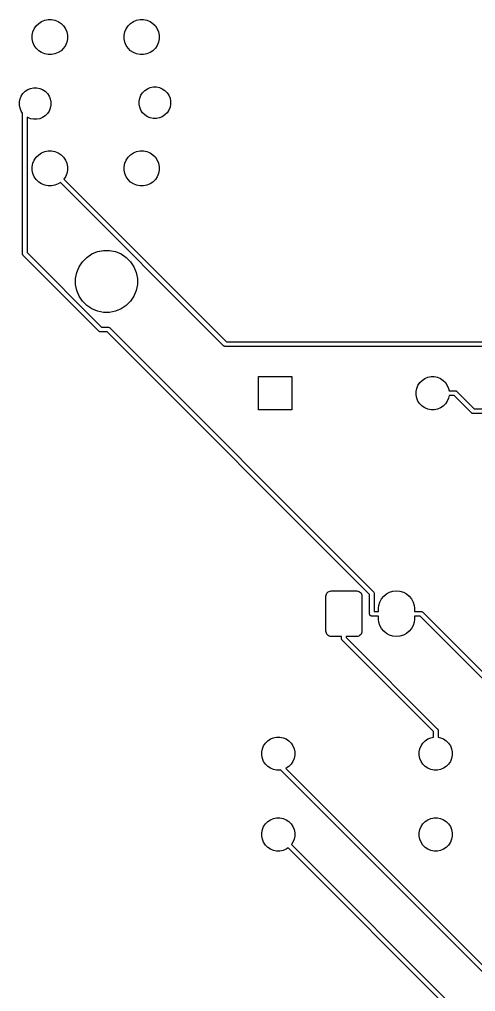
# Model space of a CAD drawing. Extents: x 68.9 to 167.8, y -146.3 to -49.
# Drawn here: x 68.92 to 90.99, y -102.65 to -55.66 of the extents above; entities that cross this region are included whole.
import ezdxf

# ---------------------------------------------------------------- set-up
doc = ezdxf.new("R2010")
doc.units = 0
doc.layers.add('BLACK', color=7, linetype='CONTINUOUS')

msp = doc.modelspace()

# ---------------------------------------------------------------- linework, layer by layer
at = {"layer": 'BLACK', "linetype": 'CONTINUOUS'}
for p, q in [((69.7298, -55.9732), (69.8482, -55.8548)), ((69.8482, -55.8548), (69.9874, -55.7617)), ((69.9874, -55.7617), (70.1421, -55.6977)), ((70.1421, -55.6977), (70.3063, -55.665)), ((70.3063, -55.665), (70.4737, -55.665)), ((70.4737, -55.665), (70.6379, -55.6977)), ((70.6379, -55.6977), (70.7926, -55.7617)), ((70.7926, -55.7617), (70.9318, -55.8548)), ((70.9318, -55.8548), (71.0502, -55.9732)), ((74.1748, -55.9732), (74.2932, -55.8548)), ((74.2932, -55.8548), (74.4324, -55.7617)), ((74.4324, -55.7617), (74.5871, -55.6977)), ((74.5871, -55.6977), (74.7513, -55.665)), ((74.7513, -55.665), (74.9187, -55.665)), ((74.9187, -55.665), (75.0829, -55.6977)), ((75.0829, -55.6977), (75.2376, -55.7617)), ((75.2376, -55.7617), (75.3768, -55.8548)), ((75.3768, -55.8548), (75.4952, -55.9732)), ((69.54, -56.4313), (69.5727, -56.2671)), ((69.5727, -56.2671), (69.6367, -56.1124)), ((69.6367, -56.1124), (69.7298, -55.9732)), ((71.0502, -55.9732), (71.1433, -56.1124)), ((71.1433, -56.1124), (71.2073, -56.2671)), ((71.2073, -56.2671), (71.24, -56.4313)), ((73.985, -56.4313), (74.0177, -56.2671)), ((74.0177, -56.2671), (74.0817, -56.1124)), ((74.0817, -56.1124), (74.1748, -55.9732)), ((75.4952, -55.9732), (75.5883, -56.1124)), ((75.5883, -56.1124), (75.6523, -56.2671)), ((75.6523, -56.2671), (75.685, -56.4313)), ((69.54, -56.5987), (69.54, -56.4313)), ((69.5727, -56.7629), (69.54, -56.5987)), ((69.6367, -56.9176), (69.5727, -56.7629)), ((71.2073, -56.7629), (71.1433, -56.9176)), ((71.24, -56.5987), (71.2073, -56.7629)), ((71.24, -56.4313), (71.24, -56.5987)), ((73.985, -56.5987), (73.985, -56.4313)), ((74.0177, -56.7629), (73.985, -56.5987)), ((74.0817, -56.9176), (74.0177, -56.7629)), ((75.6523, -56.7629), (75.5883, -56.9176)), ((75.685, -56.5987), (75.6523, -56.7629)), ((75.685, -56.4313), (75.685, -56.5987)), ((69.7298, -57.0568), (69.6367, -56.9176)), ((69.8482, -57.1752), (69.7298, -57.0568)), ((69.9874, -57.2683), (69.8482, -57.1752)), ((70.1421, -57.3323), (69.9874, -57.2683)), ((70.7926, -57.2683), (70.6379, -57.3323)), ((70.9318, -57.1752), (70.7926, -57.2683)), ((71.0502, -57.0568), (70.9318, -57.1752)), ((71.1433, -56.9176), (71.0502, -57.0568)), ((74.1748, -57.0568), (74.0817, -56.9176)), ((74.2932, -57.1752), (74.1748, -57.0568)), ((74.4324, -57.2683), (74.2932, -57.1752)), ((74.5871, -57.3323), (74.4324, -57.2683)), ((75.2376, -57.2683), (75.0829, -57.3323)), ((75.3768, -57.1752), (75.2376, -57.2683)), ((75.4952, -57.0568), (75.3768, -57.1752)), ((75.5883, -56.9176), (75.4952, -57.0568)), ((70.3063, -57.365), (70.1421, -57.3323)), ((70.4737, -57.365), (70.3063, -57.365)), ((70.6379, -57.3323), (70.4737, -57.365)), ((74.7513, -57.365), (74.5871, -57.3323)), ((74.9187, -57.365), (74.7513, -57.365)), ((75.0829, -57.3323), (74.9187, -57.365)), ((69.0871, -59.2443), (69.1933, -59.1381)), ((69.1933, -59.1381), (69.3181, -59.0547)), ((69.3181, -59.0547), (69.4567, -58.9973)), ((69.4567, -58.9973), (69.6039, -58.968)), ((69.6039, -58.968), (69.754, -58.968)), ((69.754, -58.968), (69.9013, -58.9973)), ((69.9013, -58.9973), (70.0399, -59.0547)), ((70.0399, -59.0547), (70.1647, -59.1381)), ((70.1647, -59.1381), (70.2709, -59.2443)), ((74.8781, -59.2043), (74.9843, -59.0981)), ((74.9843, -59.0981), (75.1091, -59.0147)), ((75.1091, -59.0147), (75.2477, -58.9573)), ((75.2477, -58.9573), (75.3949, -58.928)), ((75.3949, -58.928), (75.5451, -58.928)), ((75.5451, -58.928), (75.6923, -58.9573)), ((75.6923, -58.9573), (75.8309, -59.0147)), ((75.8309, -59.0147), (75.9557, -59.0981)), ((75.9557, -59.0981), (76.0619, -59.2043)), ((68.917, -59.6549), (68.9463, -59.5077)), ((68.917, -59.805), (68.917, -59.6549)), ((68.9463, -59.5077), (69.0037, -59.3691)), ((69.0037, -59.3691), (69.0871, -59.2443)), ((70.2709, -59.2443), (70.3543, -59.3691)), ((70.3543, -59.3691), (70.4117, -59.5077)), ((70.4117, -59.5077), (70.441, -59.6549)), ((70.441, -59.6549), (70.441, -59.805)), ((74.708, -59.615), (74.7373, -59.4677)), ((74.708, -59.765), (74.708, -59.615)), ((74.7373, -59.4677), (74.7947, -59.3291)), ((74.7947, -59.3291), (74.8781, -59.2043)), ((76.0619, -59.2043), (76.1453, -59.3291)), ((76.1453, -59.3291), (76.2027, -59.4677)), ((76.2027, -59.4677), (76.232, -59.615)), ((76.232, -59.615), (76.232, -59.765)), ((68.9463, -59.9523), (68.917, -59.805)), ((69.0037, -60.0909), (68.9463, -59.9523)), ((69.0696, -60.1895), (69.0037, -60.0909)), ((70.3543, -60.0909), (70.2709, -60.2157)), ((70.4117, -59.9523), (70.3543, -60.0909)), ((70.441, -59.805), (70.4117, -59.9523)), ((74.7373, -59.9123), (74.708, -59.765)), ((74.7947, -60.0509), (74.7373, -59.9123)), ((74.8781, -60.1757), (74.7947, -60.0509)), ((76.1453, -60.0509), (76.0619, -60.1757)), ((76.2027, -59.9123), (76.1453, -60.0509)), ((76.232, -59.765), (76.2027, -59.9123)), ((69.0608, -60.2333), (69.0631, -60.2109)), ((69.0614, -60.2389), (69.0608, -60.2333)), ((69.0614, -66.9781), (69.0614, -60.2389)), ((69.0631, -60.2109), (69.0696, -60.1895)), ((69.3181, -60.4053), (69.29, -60.3865)), ((69.29, -60.3865), (69.29, -66.9364)), ((69.4567, -60.4627), (69.3181, -60.4053)), ((69.6039, -60.492), (69.4567, -60.4627)), ((69.754, -60.492), (69.6039, -60.492)), ((69.9013, -60.4627), (69.754, -60.492)), ((70.0399, -60.4053), (69.9013, -60.4627)), ((70.1647, -60.3219), (70.0399, -60.4053)), ((70.2709, -60.2157), (70.1647, -60.3219)), ((74.9843, -60.2819), (74.8781, -60.1757)), ((75.1091, -60.3653), (74.9843, -60.2819)), ((75.2477, -60.4227), (75.1091, -60.3653)), ((75.3949, -60.452), (75.2477, -60.4227)), ((75.5451, -60.452), (75.3949, -60.452)), ((75.6923, -60.4227), (75.5451, -60.452)), ((75.8309, -60.3653), (75.6923, -60.4227)), ((75.9557, -60.2819), (75.8309, -60.3653)), ((76.0619, -60.1757), (75.9557, -60.2819)), ((70.1421, -62.0477), (70.3063, -62.015)), ((70.3063, -62.015), (70.4737, -62.015)), ((70.4737, -62.015), (70.6379, -62.0477)), ((74.5871, -62.0477), (74.7513, -62.015)), ((74.7513, -62.015), (74.9187, -62.015)), ((74.9187, -62.015), (75.0829, -62.0477)), ((69.5727, -62.6171), (69.6367, -62.4624)), ((69.6367, -62.4624), (69.7298, -62.3232)), ((69.7298, -62.3232), (69.8482, -62.2048)), ((69.8482, -62.2048), (69.9874, -62.1117)), ((69.9874, -62.1117), (70.1421, -62.0477)), ((70.6379, -62.0477), (70.7926, -62.1117)), ((70.7926, -62.1117), (70.9318, -62.2048)), ((70.9318, -62.2048), (71.0502, -62.3232)), ((71.0502, -62.3232), (71.1433, -62.4624)), ((71.1433, -62.4624), (71.2073, -62.6171)), ((74.0177, -62.6171), (74.0817, -62.4624)), ((74.0817, -62.4624), (74.1748, -62.3232)), ((74.1748, -62.3232), (74.2932, -62.2048)), ((74.2932, -62.2048), (74.4324, -62.1117)), ((74.4324, -62.1117), (74.5871, -62.0477)), ((75.0829, -62.0477), (75.2376, -62.1117)), ((75.2376, -62.1117), (75.3768, -62.2048)), ((75.3768, -62.2048), (75.4952, -62.3232)), ((75.4952, -62.3232), (75.5883, -62.4624)), ((75.5883, -62.4624), (75.6523, -62.6171)), ((69.54, -62.7813), (69.5727, -62.6171)), ((69.54, -62.9487), (69.54, -62.7813)), ((69.5727, -63.1129), (69.54, -62.9487)), ((71.2073, -62.6171), (71.24, -62.7813)), ((71.24, -62.9487), (71.2073, -63.1129)), ((71.24, -62.7813), (71.24, -62.9487)), ((73.985, -62.7813), (74.0177, -62.6171)), ((73.985, -62.9487), (73.985, -62.7813)), ((74.0177, -63.1129), (73.985, -62.9487)), ((75.6523, -62.6171), (75.685, -62.7813)), ((75.685, -62.9487), (75.6523, -63.1129)), ((75.685, -62.7813), (75.685, -62.9487)), ((69.6367, -63.2676), (69.5727, -63.1129)), ((69.7298, -63.4068), (69.6367, -63.2676)), ((69.8482, -63.5252), (69.7298, -63.4068)), ((71.1433, -63.2676), (71.0676, -63.3809)), ((71.0676, -63.3809), (78.9284, -71.2418)), ((71.2073, -63.1129), (71.1433, -63.2676)), ((74.0817, -63.2676), (74.0177, -63.1129)), ((74.1748, -63.4068), (74.0817, -63.2676)), ((74.2932, -63.5252), (74.1748, -63.4068)), ((75.4952, -63.4068), (75.3768, -63.5252)), ((75.5883, -63.2676), (75.4952, -63.4068)), ((75.6523, -63.1129), (75.5883, -63.2676)), ((69.9874, -63.6183), (69.8482, -63.5252)), ((70.1421, -63.6823), (69.9874, -63.6183)), ((70.3063, -63.715), (70.1421, -63.6823)), ((70.4737, -63.715), (70.3063, -63.715)), ((70.6379, -63.6823), (70.4737, -63.715)), ((70.7926, -63.6183), (70.6379, -63.6823)), ((70.9059, -63.5426), (70.7926, -63.6183)), ((78.7963, -71.433), (70.9059, -63.5426)), ((74.4324, -63.6183), (74.2932, -63.5252)), ((74.5871, -63.6823), (74.4324, -63.6183)), ((74.7513, -63.715), (74.5871, -63.6823)), ((74.9187, -63.715), (74.7513, -63.715)), ((75.0829, -63.6823), (74.9187, -63.715)), ((75.2376, -63.6183), (75.0829, -63.6823)), ((75.3768, -63.5252), (75.2376, -63.6183)), ((69.0608, -66.9837), (69.0614, -66.9781)), ((69.0614, -66.9893), (69.0608, -66.9837)), ((69.0631, -67.0061), (69.0614, -66.9893)), ((69.0614, -66.9893), (69.0614, -66.9893)), ((69.0696, -67.0277), (69.0631, -67.0061)), ((69.0802, -67.0475), (69.0696, -67.0277)), ((69.0945, -67.0649), (69.0802, -67.0475)), ((69.0988, -67.0685), (69.0945, -67.0649)), ((72.763, -70.7327), (69.0988, -67.0685)), ((69.29, -66.9364), (72.8951, -70.5415)), ((71.9649, -67.3738), (72.1738, -67.1649)), ((72.1738, -67.1649), (72.4195, -67.0007)), ((72.4195, -67.0007), (72.6925, -66.8876)), ((72.6925, -66.8876), (72.9823, -66.83)), ((72.9823, -66.83), (73.2777, -66.83)), ((73.2777, -66.83), (73.5675, -66.8876)), ((73.5675, -66.8876), (73.8405, -67.0007)), ((73.8405, -67.0007), (74.0862, -67.1649)), ((74.0862, -67.1649), (74.2951, -67.3738)), ((71.6876, -67.8925), (71.8007, -67.6195)), ((71.8007, -67.6195), (71.9649, -67.3738)), ((74.2951, -67.3738), (74.4593, -67.6195)), ((74.4593, -67.6195), (74.5724, -67.8925)), ((71.63, -68.1823), (71.6876, -67.8925)), ((74.5724, -67.8925), (74.63, -68.1823)), ((71.63, -68.4777), (71.63, -68.1823)), ((71.6876, -68.7675), (71.63, -68.4777)), ((74.63, -68.4777), (74.5724, -68.7675)), ((74.63, -68.1823), (74.63, -68.4777)), ((71.8007, -69.0405), (71.6876, -68.7675)), ((71.9649, -69.2862), (71.8007, -69.0405)), ((74.4593, -69.0405), (74.2951, -69.2862)), ((74.5724, -68.7675), (74.4593, -69.0405)), ((72.1738, -69.4951), (71.9649, -69.2862)), ((72.4195, -69.6593), (72.1738, -69.4951)), ((74.0862, -69.4951), (73.8405, -69.6593)), ((74.2951, -69.2862), (74.0862, -69.4951)), ((72.6925, -69.7724), (72.4195, -69.6593)), ((72.9823, -69.83), (72.6925, -69.7724)), ((73.2777, -69.83), (72.9823, -69.83)), ((73.5675, -69.7724), (73.2777, -69.83)), ((73.8405, -69.6593), (73.5675, -69.7724)), ((72.7666, -70.737), (72.763, -70.7327)), ((72.7709, -70.7406), (72.7666, -70.737)), ((72.784, -70.7513), (72.7709, -70.7406)), ((72.7709, -70.7406), (72.7709, -70.7406)), ((72.8038, -70.7619), (72.784, -70.7513)), ((72.8254, -70.7684), (72.8038, -70.7619)), ((72.8422, -70.7701), (72.8254, -70.7684)), ((72.8478, -70.7707), (72.8422, -70.7701)), ((72.8422, -70.7701), (72.8422, -70.7701)), ((72.8534, -70.7701), (72.8478, -70.7707)), ((73.1617, -70.7701), (72.8534, -70.7701)), ((72.8951, -70.5415), (73.2034, -70.5415)), ((85.8579, -83.4663), (73.1617, -70.7701)), ((73.2034, -70.5415), (73.209, -70.5409)), ((73.209, -70.5409), (73.2146, -70.5415)), ((73.2146, -70.5415), (73.2146, -70.5415)), ((73.2146, -70.5415), (73.2314, -70.5432)), ((73.2314, -70.5432), (73.253, -70.5497)), ((73.253, -70.5497), (73.2728, -70.5603)), ((73.2728, -70.5603), (73.2902, -70.5746)), ((73.2902, -70.5746), (73.2938, -70.5789)), ((73.2938, -70.5789), (86.0491, -83.3342)), ((78.9284, -71.2418), (104.944, -71.2418)), ((78.7999, -71.4373), (78.7963, -71.433)), ((78.8042, -71.4409), (78.7999, -71.4373)), ((78.8173, -71.4516), (78.8042, -71.4409)), ((78.8042, -71.4409), (78.8042, -71.4409)), ((78.8371, -71.4622), (78.8173, -71.4516)), ((78.8486, -71.4657), (78.8371, -71.4622)), ((78.8587, -71.4687), (78.8486, -71.4657)), ((78.8755, -71.4704), (78.8587, -71.4687)), ((78.8811, -71.471), (78.8755, -71.4704)), ((78.8755, -71.4704), (78.8755, -71.4704)), ((78.8867, -71.4704), (78.8811, -71.471)), ((104.902, -71.4704), (78.8867, -71.4704)), ((80.49, -74.53), (80.49, -72.93)), ((80.49, -72.93), (82.09, -72.93)), ((82.09, -72.93), (82.09, -74.53)), ((88.201, -73.3511), (88.2886, -73.22)), ((88.2886, -73.22), (88.4, -73.1086)), ((88.4, -73.1086), (88.5311, -73.021)), ((88.5311, -73.021), (88.6766, -72.9607)), ((88.6766, -72.9607), (88.8312, -72.93)), ((88.8312, -72.93), (88.9888, -72.93)), ((88.9888, -72.93), (89.1434, -72.9607)), ((89.1434, -72.9607), (89.2889, -73.021)), ((89.2889, -73.021), (89.42, -73.1086)), ((89.42, -73.1086), (89.5314, -73.22)), ((89.5314, -73.22), (89.619, -73.3511)), ((88.11, -73.6512), (88.1407, -73.4966)), ((88.11, -73.8088), (88.11, -73.6512)), ((88.1407, -73.4966), (88.201, -73.3511)), ((89.619, -73.3511), (89.6793, -73.4966)), ((89.6793, -73.4966), (89.7029, -73.6157)), ((89.7029, -73.6157), (89.9968, -73.6157)), ((89.9968, -73.6157), (90.0024, -73.6151)), ((90.0024, -73.6151), (90.008, -73.6157)), ((90.008, -73.6157), (90.008, -73.6157)), ((90.008, -73.6157), (90.0248, -73.6174)), ((90.0248, -73.6174), (90.0464, -73.6239)), ((90.0464, -73.6239), (90.0662, -73.6345)), ((90.0662, -73.6345), (90.0836, -73.6488)), ((90.0836, -73.6488), (90.0872, -73.6531)), ((90.0872, -73.6531), (90.9205, -74.4865)), ((88.1407, -73.9634), (88.11, -73.8088)), ((88.201, -74.1089), (88.1407, -73.9634)), ((88.2886, -74.24), (88.201, -74.1089)), ((89.619, -74.1089), (89.5314, -74.24)), ((89.6793, -73.9634), (89.619, -74.1089)), ((89.7029, -73.8443), (89.6793, -73.9634)), ((89.9551, -73.8443), (89.7029, -73.8443)), ((90.7884, -74.6777), (89.9551, -73.8443)), ((82.09, -74.53), (80.49, -74.53)), ((88.4, -74.3514), (88.2886, -74.24)), ((88.5311, -74.439), (88.4, -74.3514)), ((88.6766, -74.4993), (88.5311, -74.439)), ((88.8312, -74.53), (88.6766, -74.4993)), ((88.9888, -74.53), (88.8312, -74.53)), ((89.1434, -74.4993), (88.9888, -74.53)), ((89.2889, -74.439), (89.1434, -74.4993)), ((89.42, -74.3514), (89.2889, -74.439)), ((89.5314, -74.24), (89.42, -74.3514)), ((90.792, -74.682), (90.7884, -74.6777)), ((90.8094, -74.6963), (90.792, -74.682)), ((90.8292, -74.7069), (90.8094, -74.6963)), ((90.8508, -74.7134), (90.8292, -74.7069)), ((90.9205, -74.4865), (114.481, -74.4865)), ((90.8676, -74.7151), (90.8508, -74.7134)), ((90.8732, -74.7157), (90.8676, -74.7151)), ((90.8676, -74.7151), (90.8676, -74.7151)), ((90.8788, -74.7151), (90.8732, -74.7157)), ((114.44, -74.7151), (90.8788, -74.7151)), ((83.75, -83.54), (83.7548, -83.4912)), ((83.75, -85.24), (83.75, -83.54)), ((83.7548, -83.4912), (83.769, -83.4443)), ((83.769, -83.4443), (83.7921, -83.4011)), ((83.7921, -83.4011), (83.8232, -83.3632)), ((83.8232, -83.3632), (83.8611, -83.3321)), ((83.8611, -83.3321), (83.9043, -83.309)), ((83.9043, -83.309), (83.9512, -83.2948)), ((83.9512, -83.2948), (84, -83.29)), ((84, -83.29), (85.24, -83.29)), ((85.24, -83.29), (85.2888, -83.2948)), ((85.2888, -83.2948), (85.3357, -83.309)), ((85.3357, -83.309), (85.3789, -83.3321)), ((85.3789, -83.3321), (85.4168, -83.3632)), ((85.4168, -83.3632), (85.4479, -83.4011)), ((85.4479, -83.4011), (85.471, -83.4443)), ((85.471, -83.4443), (85.4852, -83.4912)), ((85.4852, -83.4912), (85.49, -83.54)), ((85.49, -83.54), (85.49, -85.24)), ((85.8579, -84.3844), (85.8579, -83.4663)), ((86.0491, -83.3342), (86.0534, -83.3378)), ((86.0534, -83.3378), (86.057, -83.3421)), ((86.057, -83.3421), (86.057, -83.3421)), ((86.057, -83.3421), (86.0677, -83.3552)), ((86.0677, -83.3552), (86.0783, -83.375)), ((86.0783, -83.375), (86.0829, -83.3901)), ((86.0829, -83.3901), (86.0848, -83.3966)), ((86.0848, -83.3966), (86.0865, -83.4134)), ((86.0865, -83.4134), (86.0865, -83.4134)), ((86.0865, -83.4134), (86.0871, -83.419)), ((86.0871, -83.419), (86.0865, -83.4246)), ((86.0865, -83.4246), (86.0865, -84.2757)), ((86.4331, -83.6743), (86.5418, -83.5418)), ((86.5418, -83.5418), (86.6743, -83.4331)), ((86.6743, -83.4331), (86.8255, -83.3523)), ((86.8255, -83.3523), (86.9894, -83.3026)), ((86.9894, -83.3026), (87.16, -83.2858)), ((87.16, -83.2858), (87.3305, -83.3026)), ((87.3305, -83.3026), (87.4945, -83.3523)), ((87.4945, -83.3523), (87.6457, -83.4331)), ((87.6457, -83.4331), (87.7782, -83.5418)), ((87.7782, -83.5418), (87.8869, -83.6743)), ((86.29, -84.1173), (86.3026, -83.9895)), ((86.3026, -83.9895), (86.3523, -83.8255)), ((86.3523, -83.8255), (86.4331, -83.6743)), ((87.8869, -83.6743), (87.9677, -83.8255)), ((87.9677, -83.8255), (88.0174, -83.9894)), ((88.0174, -83.9894), (88.03, -84.1173)), ((85.8573, -84.39), (85.8579, -84.3844)), ((85.8596, -84.4124), (85.8573, -84.39)), ((85.8661, -84.434), (85.8596, -84.4124)), ((85.8767, -84.4538), (85.8661, -84.434)), ((85.8874, -84.4669), (85.8767, -84.4538)), ((85.891, -84.4712), (85.8874, -84.4669)), ((85.9084, -84.4855), (85.891, -84.4712)), ((85.9282, -84.4961), (85.9084, -84.4855)), ((85.9498, -84.5026), (85.9282, -84.4961)), ((85.9722, -84.5049), (85.9498, -84.5026)), ((85.9778, -84.5043), (85.9722, -84.5049)), ((86.29, -84.5043), (85.9778, -84.5043)), ((86.0865, -84.2757), (86.29, -84.2757)), ((86.29, -84.2757), (86.29, -84.1173)), ((86.29, -84.6627), (86.29, -84.5043)), ((88.03, -84.1173), (88.03, -84.2757)), ((88.03, -84.2757), (88.3422, -84.2757)), ((88.3005, -84.5043), (88.03, -84.5043)), ((88.03, -84.5043), (88.03, -84.6627)), ((92.3216, -88.5255), (88.3005, -84.5043)), ((88.3422, -84.2757), (88.3478, -84.2751)), ((88.3478, -84.2751), (88.3534, -84.2757)), ((88.3534, -84.2757), (88.3534, -84.2757)), ((88.3534, -84.2757), (88.3702, -84.2774)), ((88.3702, -84.2774), (88.3918, -84.2839)), ((88.3918, -84.2839), (88.4116, -84.2945)), ((88.4116, -84.2945), (88.429, -84.3088)), ((88.429, -84.3088), (88.4326, -84.3131)), ((88.4326, -84.3131), (92.4537, -88.3343)), ((86.3026, -84.7905), (86.29, -84.6627)), ((86.3523, -84.9545), (86.3026, -84.7905)), ((86.4331, -85.1057), (86.3523, -84.9545)), ((87.9677, -84.9545), (87.8869, -85.1057)), ((88.0174, -84.7905), (87.9677, -84.9545)), ((88.03, -84.6627), (88.0174, -84.7905)), ((83.7548, -85.2888), (83.75, -85.24)), ((83.769, -85.3357), (83.7548, -85.2888)), ((83.7921, -85.3789), (83.769, -85.3357)), ((83.8232, -85.4168), (83.7921, -85.3789)), ((83.8611, -85.4479), (83.8232, -85.4168)), ((83.9043, -85.471), (83.8611, -85.4479)), ((83.9512, -85.4852), (83.9043, -85.471)), ((84, -85.49), (83.9512, -85.4852)), ((84.5057, -85.49), (84, -85.49)), ((84.5057, -85.5866), (84.5057, -85.49)), ((85.24, -85.49), (84.7343, -85.49)), ((84.7343, -85.49), (84.7343, -85.5449)), ((85.2888, -85.4852), (85.24, -85.49)), ((85.3357, -85.471), (85.2888, -85.4852)), ((85.3789, -85.4479), (85.3357, -85.471)), ((85.4168, -85.4168), (85.3789, -85.4479)), ((85.4479, -85.3789), (85.4168, -85.4168)), ((85.471, -85.3357), (85.4479, -85.3789)), ((85.4852, -85.2888), (85.471, -85.3357)), ((85.49, -85.24), (85.4852, -85.2888)), ((86.5418, -85.2382), (86.4331, -85.1057)), ((86.6743, -85.3469), (86.5418, -85.2382)), ((86.8255, -85.4277), (86.6743, -85.3469)), ((86.9895, -85.4774), (86.8255, -85.4277)), ((87.16, -85.4942), (86.9895, -85.4774)), ((87.3306, -85.4774), (87.16, -85.4942)), ((87.4945, -85.4277), (87.3306, -85.4774)), ((87.6457, -85.3469), (87.4945, -85.4277)), ((87.7782, -85.2382), (87.6457, -85.3469)), ((87.8869, -85.1057), (87.7782, -85.2382)), ((84.5051, -85.5922), (84.5057, -85.5866)), ((84.5057, -85.5978), (84.5051, -85.5922)), ((84.5074, -85.6146), (84.5057, -85.5978)), ((84.5057, -85.5978), (84.5057, -85.5978)), ((84.5139, -85.6362), (84.5074, -85.6146)), ((84.5245, -85.656), (84.5139, -85.6362)), ((84.5388, -85.6734), (84.5245, -85.656)), ((84.5431, -85.677), (84.5388, -85.6734)), ((88.9457, -90.0795), (84.5431, -85.677)), ((84.7343, -85.5449), (89.1369, -89.9474)), ((88.9457, -90.3571), (88.9457, -90.0795)), ((89.1369, -89.9474), (89.1412, -89.951)), ((89.1412, -89.951), (89.1555, -89.9684)), ((89.1555, -89.9684), (89.1661, -89.9882)), ((89.1661, -89.9882), (89.1726, -90.0098)), ((89.1726, -90.0098), (89.1743, -90.0266)), ((89.1743, -90.0266), (89.1743, -90.0266)), ((89.1743, -90.0266), (89.1749, -90.0322)), ((89.1749, -90.0322), (89.1743, -90.0378)), ((89.1743, -90.0378), (89.1743, -90.3571)), ((80.731, -90.7711), (80.8186, -90.64)), ((80.8186, -90.64), (80.93, -90.5286)), ((80.93, -90.5286), (81.0611, -90.441)), ((81.0611, -90.441), (81.2066, -90.3807)), ((81.2066, -90.3807), (81.3612, -90.35)), ((81.3612, -90.35), (81.5188, -90.35)), ((81.5188, -90.35), (81.6734, -90.3807)), ((81.6734, -90.3807), (81.8189, -90.441)), ((81.8189, -90.441), (81.95, -90.5286)), ((81.95, -90.5286), (82.0614, -90.64)), ((82.0614, -90.64), (82.149, -90.7711)), ((88.351, -90.7711), (88.4386, -90.64)), ((88.4386, -90.64), (88.55, -90.5286)), ((88.55, -90.5286), (88.6811, -90.441)), ((88.6811, -90.441), (88.8266, -90.3807)), ((88.8266, -90.3807), (88.9457, -90.3571)), ((89.1743, -90.3571), (89.2934, -90.3807)), ((89.2934, -90.3807), (89.4389, -90.441)), ((89.4389, -90.441), (89.57, -90.5286)), ((89.57, -90.5286), (89.6814, -90.64)), ((89.6814, -90.64), (89.769, -90.7711)), ((80.64, -91.0712), (80.6707, -90.9166)), ((80.64, -91.2288), (80.64, -91.0712)), ((80.6707, -90.9166), (80.731, -90.7711)), ((82.149, -90.7711), (82.2093, -90.9166)), ((82.2093, -90.9166), (82.24, -91.0712)), ((82.24, -91.0712), (82.24, -91.2288)), ((88.26, -91.0712), (88.2907, -90.9166)), ((88.26, -91.2288), (88.26, -91.0712)), ((88.2907, -90.9166), (88.351, -90.7711)), ((89.769, -90.7711), (89.8293, -90.9166)), ((89.8293, -90.9166), (89.86, -91.0712)), ((89.86, -91.0712), (89.86, -91.2288)), ((80.6707, -91.3834), (80.64, -91.2288)), ((80.731, -91.5289), (80.6707, -91.3834)), ((80.8186, -91.66), (80.731, -91.5289)), ((82.149, -91.5289), (82.0614, -91.66)), ((82.2093, -91.3834), (82.149, -91.5289)), ((82.24, -91.2288), (82.2093, -91.3834)), ((88.2907, -91.3834), (88.26, -91.2288)), ((88.351, -91.5289), (88.2907, -91.3834)), ((88.4386, -91.66), (88.351, -91.5289)), ((89.769, -91.5289), (89.6814, -91.66)), ((89.8293, -91.3834), (89.769, -91.5289)), ((89.86, -91.2288), (89.8293, -91.3834)), ((80.93, -91.7714), (80.8186, -91.66)), ((81.0611, -91.859), (80.93, -91.7714)), ((81.2066, -91.9193), (81.0611, -91.859)), ((81.3612, -91.95), (81.2066, -91.9193)), ((81.5188, -91.95), (81.3612, -91.95)), ((81.5565, -91.9425), (81.5188, -91.95)), ((93.01, -103.396), (81.5565, -91.9425)), ((81.8189, -91.859), (81.8029, -91.8656)), ((81.8029, -91.8656), (93.1421, -103.205)), ((81.95, -91.7714), (81.8189, -91.859)), ((82.0614, -91.66), (81.95, -91.7714)), ((88.55, -91.7714), (88.4386, -91.66)), ((88.6811, -91.859), (88.55, -91.7714)), ((88.8266, -91.9193), (88.6811, -91.859)), ((88.9812, -91.95), (88.8266, -91.9193)), ((89.1388, -91.95), (88.9812, -91.95)), ((89.2934, -91.9193), (89.1388, -91.95)), ((89.4389, -91.859), (89.2934, -91.9193)), ((89.57, -91.7714), (89.4389, -91.859)), ((89.6814, -91.66), (89.57, -91.7714)), ((80.8186, -94.55), (80.93, -94.4386)), ((80.93, -94.4386), (81.0611, -94.351)), ((81.0611, -94.351), (81.2066, -94.2907)), ((81.2066, -94.2907), (81.3612, -94.26)), ((81.3612, -94.26), (81.5188, -94.26)), ((81.5188, -94.26), (81.6734, -94.2907)), ((81.6734, -94.2907), (81.8189, -94.351)), ((81.8189, -94.351), (81.95, -94.4386)), ((81.95, -94.4386), (82.0614, -94.55)), ((88.4386, -94.55), (88.55, -94.4386)), ((88.55, -94.4386), (88.6811, -94.351)), ((88.6811, -94.351), (88.8266, -94.2907)), ((88.8266, -94.2907), (88.9812, -94.26)), ((88.9812, -94.26), (89.1388, -94.26)), ((89.1388, -94.26), (89.2934, -94.2907)), ((89.2934, -94.2907), (89.4389, -94.351)), ((89.4389, -94.351), (89.57, -94.4386)), ((89.57, -94.4386), (89.6814, -94.55)), ((80.64, -94.9812), (80.6707, -94.8266)), ((80.6707, -94.8266), (80.731, -94.6811)), ((80.731, -94.6811), (80.8186, -94.55)), ((82.0614, -94.55), (82.149, -94.6811)), ((82.149, -94.6811), (82.2093, -94.8266)), ((82.2093, -94.8266), (82.24, -94.9812)), ((88.26, -94.9812), (88.2907, -94.8266)), ((88.2907, -94.8266), (88.351, -94.6811)), ((88.351, -94.6811), (88.4386, -94.55)), ((89.6814, -94.55), (89.769, -94.6811)), ((89.769, -94.6811), (89.8293, -94.8266)), ((89.8293, -94.8266), (89.86, -94.9812)), ((80.64, -95.1388), (80.64, -94.9812)), ((80.6707, -95.2934), (80.64, -95.1388)), ((80.731, -95.4389), (80.6707, -95.2934)), ((82.2093, -95.2934), (82.149, -95.4389)), ((82.24, -95.1388), (82.2093, -95.2934)), ((82.24, -94.9812), (82.24, -95.1388)), ((88.26, -95.1388), (88.26, -94.9812)), ((88.2907, -95.2934), (88.26, -95.1388)), ((88.351, -95.4389), (88.2907, -95.2934)), ((89.8293, -95.2934), (89.769, -95.4389)), ((89.86, -95.1388), (89.8293, -95.2934)), ((89.86, -94.9812), (89.86, -95.1388)), ((80.8186, -95.57), (80.731, -95.4389)), ((80.93, -95.6814), (80.8186, -95.57)), ((81.0611, -95.769), (80.93, -95.6814)), ((81.2066, -95.8293), (81.0611, -95.769)), ((81.3612, -95.86), (81.2066, -95.8293)), ((81.6734, -95.8293), (81.5188, -95.86)), ((81.8189, -95.769), (81.6734, -95.8293)), ((81.9199, -95.7015), (81.8189, -95.769)), ((90.9658, -104.747), (81.9199, -95.7015)), ((82.149, -95.4389), (82.0815, -95.5399)), ((82.0815, -95.5399), (91.0979, -104.556)), ((88.4386, -95.57), (88.351, -95.4389)), ((88.55, -95.6814), (88.4386, -95.57)), ((88.6811, -95.769), (88.55, -95.6814)), ((88.8266, -95.8293), (88.6811, -95.769)), ((88.9812, -95.86), (88.8266, -95.8293)), ((89.2934, -95.8293), (89.1388, -95.86)), ((89.4389, -95.769), (89.2934, -95.8293)), ((89.57, -95.6814), (89.4389, -95.769)), ((89.6814, -95.57), (89.57, -95.6814)), ((89.769, -95.4389), (89.6814, -95.57)), ((81.5188, -95.86), (81.3612, -95.86)), ((89.1388, -95.86), (88.9812, -95.86))]:
    msp.add_line(p, q, dxfattribs=at)

doc.saveas('drawing.dxf')
